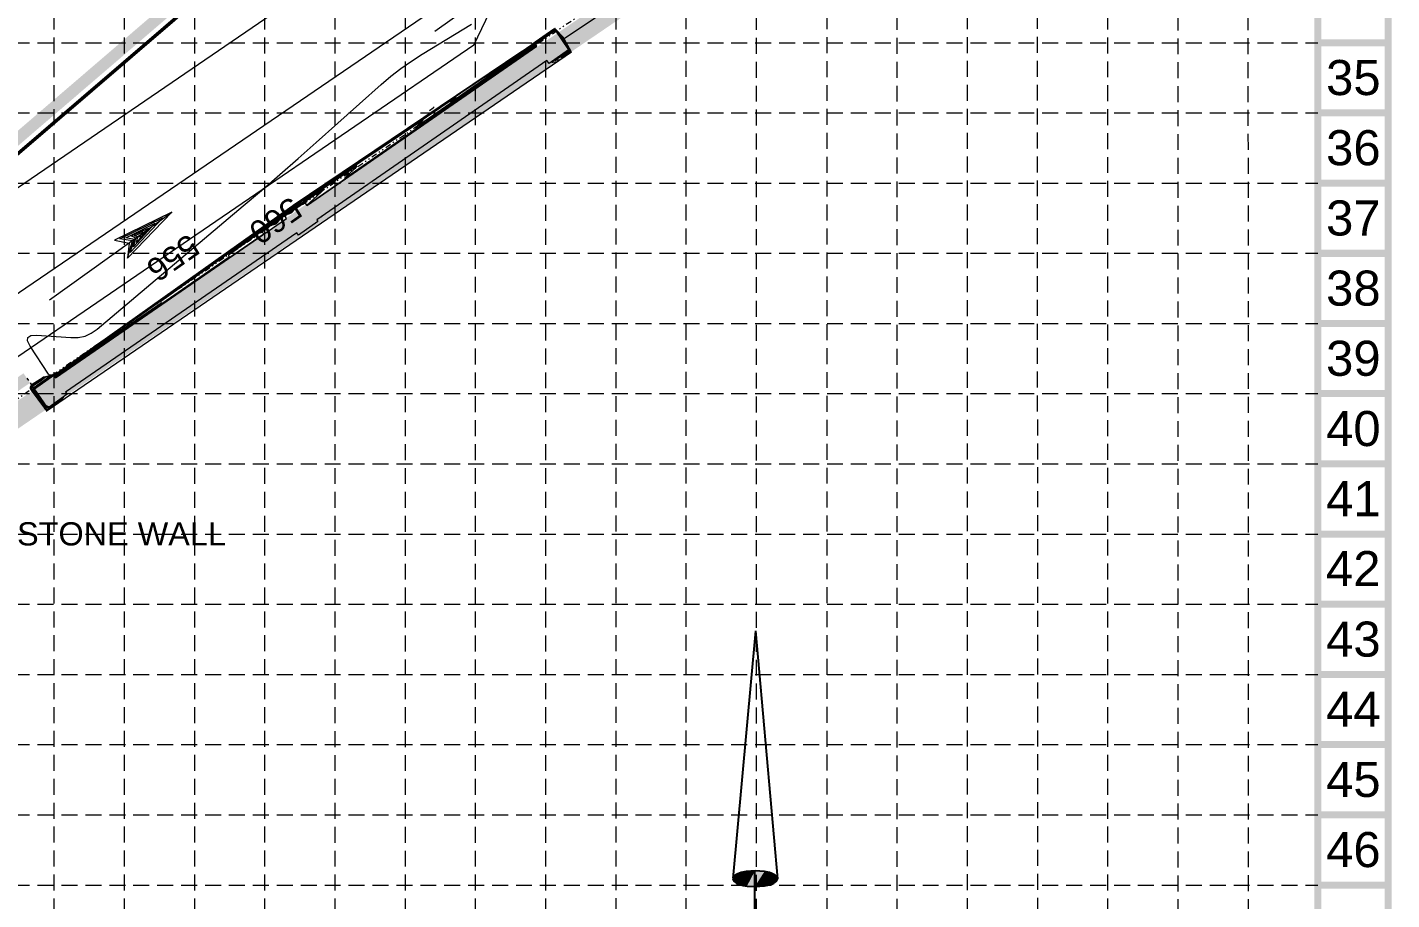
# Model space of a CAD drawing. Extents: x 9949 to 10192, y 9856 to 10244.
# Drawn here: x 10074.4 to 10192, y 9957.5 to 10032.7 of the extents above; entities that cross this region are included whole.
import ezdxf
from ezdxf.enums import TextEntityAlignment as Align

# ---------------------------------------------------------------- set-up
doc = ezdxf.new("R2010")
doc.units = 0
doc.header["$MEASUREMENT"] = 0
for name, pattern in [('DASHED', [0.75, 0.5, -0.25]), ('DIVIDE', [1.25, 0.5, -0.25, 0, -0.25, 0, -0.25]), ('HIDDEN', [0.375, 0.25, -0.125])]:
    doc.linetypes.add(name, pattern=pattern)
doc.layers.get('0').update_dxf_attribs({"lineweight": 0})
for name, color, linetype, lineweight in [('21', 7, 'Continuous', 0), ('27', 7, 'Continuous', 0), ('29', 7, 'Continuous', 0), ('31', 7, 'Continuous', 0), ('33', 7, 'Continuous', 0), ('42', 7, 'Continuous', 0), ('47', 7, 'Continuous', 0), ('6', 7, 'Continuous', 0), ('60', 7, 'Continuous', 0), ('7', 7, 'Continuous', 0)]:
    doc.layers.add(name, color=color, linetype=linetype, lineweight=lineweight)
for name, color, linetype in [('BASE', 7, 'Continuous'), ('GRID', 254, 'HIDDEN'), ('LIMITS OF DISTURBANCE', 1, 'DASHED'), ('NARROW', 7, 'Continuous')]:
    doc.layers.add(name, color=color, linetype=linetype)
doc.styles.get("Standard").update_dxf_attribs({"font": 'ARIAL.TTF'})

# ---------------------------------------------------------------- blocks, each defined once
blk = doc.blocks.new('North Arrow')
at = {"layer": 'NARROW'}
for p, q in [((32.43, 3.06), (32.43, 4.63)), ((0, 0), (22.36, 2)), ((28.77, -2.09), (34.02, 2.32)), ((36.18, 2.33), (30.46, 2.33)), ((36.16, 2.32), (31.04, -2.09)), ((39.1, 0.01), (59.96, 2.11)), ((0, 0), (22.33, -2.02)), ((31.2, -0.05), (21.66, -0.05)), ((21.66, -0.05), (21.66, -0.05)), ((57.45, -0.05), (33.41, -0.05)), ((59.83, -2.14), (39.04, -0.01)), ((57.69, -0.03), (57.77, -0.01)), ((57.77, -0.05), (57.69, -0.03)), ((28.77, -2.09), (34.95, -2.09)), ((32.43, -4.26), (32.43, -2.8))]:
    blk.add_line(p, q, dxfattribs=at)
blk.add_lwpolyline([(22.36, -2.03), (22.59, -1.93, 0.091577), (22.87, -1.44, 0.048306), (23.03, -0.75), (23.07, -0.01), (23.01, 0.82, 0.048306), (22.87, 1.42, 0.091577), (22.59, 1.91), (22.36, 2.01), (22.14, 1.91, 0.091577), (21.86, 1.42, 0.048306), (21.72, 0.82), (21.66, -0.01), (21.72, -0.83, 0.048306), (21.86, -1.44, 0.091577), (22.14, -1.93)], format="xyb", close=True, dxfattribs=at)
for points in [[(57.46, -0.03), (57.44, 0.08, -0.066818), (57.67, 0.47, -0.03073), (58.01, 0.84), (58.52, 1.29), (59.07, 1.7, -0.03073), (59.5, 1.95, -0.066818), (59.93, 2.1), (60.04, 2.06)], [(60.04, 2.06), (60.05, 1.95, -0.066818), (59.82, 1.56, -0.03073), (59.43, 1.14), (58.97, 0.74), (58.42, 0.33, -0.03073), (57.99, 0.08, -0.036692), (57.76, -0.02)], [(57.46, -0.04), (57.44, -0.15, 0.066818), (57.67, -0.54, 0.03073), (58.01, -0.9), (58.52, -1.36), (59.07, -1.77, 0.03073), (59.5, -2.02, 0.066818), (59.93, -2.17), (60.04, -2.13)], [(60.04, -2.13), (60.05, -2.01, 0.066818), (59.82, -1.63, 0.03073), (59.43, -1.2), (58.97, -0.8), (58.42, -0.4, 0.03073), (57.99, -0.15, 0.036692), (57.76, -0.05)]]:
    blk.add_lwpolyline(points, format="xyb", dxfattribs=at)
for centre, start, end in [((30.46, 3.86), 178.8769, 270), ((34.95, -3.62), 358.8769, 90)]:
    blk.add_arc(centre, 1.53, start, end, dxfattribs=at)
for points in [[(23.07, -0.05), (21.72, 0.82), (23.02, 0.75), (21.85, 1.42)], [(23.02, 0.75), (21.85, 1.42), (22.87, 1.44), (22.14, 1.91)], [(22.87, 1.44), (22.14, 1.91), (22.59, 1.91), (22.36, 2)], [(31.05, -2.09), (36.15, 2.36), (28.75, -2.06), (34.01, 2.36)], [(58.26, 1.07), (58.73, 0.57), (58.52, 1.3), (59.05, 0.81)], [(58.52, 1.3), (59.05, 0.81), (58.7, 1.42), (59.26, 0.99)], [(59.26, 1), (58.69, 1.42), (59.45, 1.15), (59, 1.65)], [(59.45, 1.15), (59, 1.65), (59.62, 1.34), (59.28, 1.82)], [(59.62, 1.34), (59.28, 1.82), (59.81, 1.55), (59.49, 1.95)], [(59.81, 1.55), (59.49, 1.95), (59.93, 1.73), (59.69, 2.04)], [(59.93, 1.73), (59.69, 2.04), (60.05, 1.94), (59.93, 2.1)], [(60.05, 1.94), (59.93, 2.1), (60.04, 2.06)], [(23.03, -0.76), (21.67, -0.05), (23.07, -0.05), (21.72, 0.82)], [(57.44, 0.08), (57.7, -0.01), (57.5, 0.21), (57.77, -0.01)], [(57.45, -0.04), (57.69, -0.02), (57.44, 0.08), (57.7, -0.01)], [(57.5, 0.21), (57.77, -0.01), (57.6, 0.39), (57.94, 0.06)], [(57.6, 0.39), (57.94, 0.06), (57.68, 0.5), (58.07, 0.13)], [(57.68, 0.5), (58.07, 0.13), (57.84, 0.66), (58.29, 0.26)], [(57.84, 0.66), (58.29, 0.26), (58.03, 0.86), (58.52, 0.41)], [(58.03, 0.86), (58.52, 0.41), (58.26, 1.07), (58.73, 0.57)], [(22.87, -1.44), (21.72, -0.87), (23.03, -0.76), (21.67, -0.05)], [(22.58, -1.93), (21.86, -1.45), (22.87, -1.44), (21.72, -0.87)], [(57.44, -0.14), (57.69, -0.02), (57.45, -0.04), (57.69, -0.02)], [(57.46, -0.19), (57.7, -0.03), (57.44, -0.14), (57.69, -0.02)], [(57.53, -0.33), (57.76, -0.05), (57.46, -0.19), (57.7, -0.03)], [(57.63, -0.48), (57.9, -0.1), (57.53, -0.33), (57.76, -0.05)], [(57.78, -0.66), (58.09, -0.2), (57.63, -0.48), (57.9, -0.1)], [(57.97, -0.87), (58.34, -0.35), (57.78, -0.66), (58.09, -0.2)], [(58.24, -1.11), (58.61, -0.54), (57.97, -0.87), (58.34, -0.35)], [(58.61, -1.43), (58.93, -0.77), (58.24, -1.11), (58.61, -0.54)], [(58.91, -1.64), (59.2, -1), (58.61, -1.43), (58.93, -0.77)], [(59.12, -1.79), (59.57, -1.36), (58.92, -1.65), (59.2, -1.01)], [(59.54, -1.32), (59.41, -1.18), (59.21, -1.01)], [(22.36, -2.01), (22.14, -1.93), (22.58, -1.93), (21.86, -1.45)], [(59.35, -1.93), (59.81, -1.62), (59.12, -1.79), (59.57, -1.36)], [(59.58, -2.05), (59.93, -1.79), (59.35, -1.93), (59.81, -1.62)], [(59.78, -2.13), (60.05, -2.01), (59.58, -2.05), (59.93, -1.79)], [(59.92, -2.17), (60.04, -2.13), (59.78, -2.13), (60.05, -2.01)]]:
    blk.add_solid(points, dxfattribs=at)

msp = doc.modelspace()

# ---------------------------------------------------------------- linework, layer by layer
at = {"color": 7, "linetype": 'DIVIDE', "lineweight": 0}
msp.add_lwpolyline([(10143.74, 10098.17), (10128.24, 10211.01), (10121.48, 10200.93, -0.059597), (10000.11, 10060.35), (10000.06, 9999.92, -0.255205), (10040.63, 9978.21), (10156.99, 10057.62), (10143.74, 10098.17)], format="xyb", dxfattribs=at)
at = {"layer": '21', "color": 7, "linetype": 'Continuous', "lineweight": 0}
msp.add_lwpolyline([(10120.69, 10031.76), (10157.13, 10056.22)], dxfattribs=at)
at = {"layer": '27', "color": 7, "linetype": 'DASHED', "lineweight": 0}
msp.add_line((10074.95, 10001.63), (10074.39, 10002.46), dxfattribs=at)
at = {"layer": '29', "color": 252, "linetype": 'Continuous', "lineweight": 0}
msp.add_lwpolyline([(10076.18, 9999.88), (10075.02, 10001.52), (10076.69, 10002.71), (10076.85, 10002.48), (10096.76, 10016.21), (10096.62, 10016.44), (10098.31, 10017.61), (10098.5, 10017.34), (10118.35, 10031.1), (10118.24, 10031.27), (10119.93, 10032.46), (10121.08, 10030.77), (10119.4, 10029.59), (10119.21, 10029.86), (10099.36, 10016.11), (10099.46, 10015.96), (10097.8, 10014.78), (10097.64, 10014.99), (10077.71, 10001.25), (10077.84, 10001.07)], close=True, dxfattribs=at)
msp.add_lwpolyline([(10076.18, 9999.88), (10075.02, 10001.52), (10076.69, 10002.71), (10076.91, 10002.53), (10096.76, 10016.21), (10096.62, 10016.44), (10098.31, 10017.61), (10098.56, 10017.38), (10118.35, 10031.1), (10118.24, 10031.27), (10119.93, 10032.46), (10121.08, 10030.77)], dxfattribs=at)
at = {"layer": '31', "color": 7, "linetype": 'Continuous', "lineweight": 0}
for p, q in [((10095.53, 10033.84), (10022.82, 9984.22)), ((10112.91, 10031.17), (10114.64, 10034.78)), ((10112.91, 10031.17), (10033.99, 9977.31))]:
    msp.add_line(p, q, dxfattribs=at)
msp.add_arc((10107.4, 10028.02), 3, 304.3144, 313.8742, dxfattribs=at)
at = {"layer": '33', "color": 7, "linetype": 'Continuous', "lineweight": 30, "const_width": 0.3}
msp.add_lwpolyline([(10053.11, 10004.23), (10125.19, 10066.11), (10090.02, 10107.08), (10017.94, 10045.21)], close=True, dxfattribs=at)
at = {"layer": '33', "color": 7, "linetype": 'Continuous', "lineweight": 30, "const_width": 1}
msp.add_lwpolyline([(10118.79, 10072.03), (10091.87, 10103.39), (10071.95, 10086.3), (10067.72, 10086.62), (10061.84, 10081.57), (10061.52, 10077.34), (10022.82, 10044.13), (10030.63, 10035.02), (10029.11, 10033.72), (10038.23, 10023.09), (10038.99, 10023.75), (10045.4, 10016.28), (10053.74, 10023.45), (10062.32, 10013.46), (10098.11, 10044.18), (10093.12, 10049.99), (10118.79, 10072.03)], dxfattribs=at)
at = {"layer": '42', "color": 7, "linetype": 'Continuous', "lineweight": 0}
msp.add_line((10052.51, 9995.39), (10145.96, 10059.18), dxfattribs=at)
at = {"layer": '47', "color": 253, "linetype": 'Continuous', "lineweight": 0}
for p, q in [((10109.54, 10032.38), (10120.09, 10039.94)), ((10076.32, 10009.22), (10086.87, 10016.78)), ((10086.87, 10016.78), (10081.91, 10014.36)), ((10082.38, 10014.46), (10086.09, 10016.28)), ((10083.03, 10012.8), (10086.87, 10016.78)), ((10086.09, 10016.28), (10083.28, 10013.28)), ((10082.89, 10014.57), (10085.44, 10015.82)), ((10083.37, 10014.72), (10084.86, 10015.4)), ((10085.44, 10015.82), (10083.56, 10013.77)), ((10083.66, 10014.73), (10084.4, 10015.07)), ((10084.86, 10015.4), (10083.82, 10014.16)), ((10084.4, 10015.07), (10084.04, 10014.61)), ((10081.91, 10014.36), (10083.18, 10014.1)), ((10083.48, 10014.3), (10082.38, 10014.46)), ((10083.64, 10014.42), (10082.89, 10014.57)), ((10083.03, 10012.8), (10083.48, 10014.3)), ((10083.18, 10014.1), (10083.03, 10012.8)), ((10083.28, 10013.28), (10083.64, 10014.42)), ((10083.77, 10014.52), (10083.37, 10014.72)), ((10083.56, 10013.77), (10083.77, 10014.52)), ((10083.93, 10014.63), (10083.66, 10014.73)), ((10083.82, 10014.16), (10083.93, 10014.63)), ((10084.04, 10014.61), (10083.95, 10014.74))]:
    msp.add_line(p, q, dxfattribs=at)
at = {"layer": '6', "color": 35, "linetype": 'Continuous', "lineweight": 0}
for points in [[(10121.25, 10030.54), (10121.23, 10030.53), (10121.22, 10030.53), (10121.22, 10030.53), (10121.22, 10030.53), (10121.22, 10030.54), (10121.28, 10030.58), (10121.29, 10030.59), (10121.3, 10030.6), (10121.3, 10030.61), (10121.29, 10030.62), (10120.73, 10031.67), (10120.72, 10031.69), (10120.71, 10031.7), (10120.7, 10031.72), (10120.7, 10031.73), (10120.66, 10031.78), (10120.66, 10031.79), (10120.65, 10031.8), (10120.64, 10031.81), (10120.63, 10031.82), (10119.93, 10032.59), (10119.92, 10032.6), (10119.91, 10032.6), (10119.9, 10032.6), (10119.89, 10032.6), (10119.85, 10032.57), (10119.84, 10032.56), (10119.83, 10032.56), (10119.82, 10032.55), (10119.81, 10032.54), (10117.9, 10031.22), (10117.9, 10031.22), (10117.9, 10031.22), (10117.9, 10031.22), (10117.9, 10031.22), (10117.9, 10031.22), (10117.9, 10031.22), (10117.9, 10031.22), (10117.9, 10031.22), (10117.9, 10031.21), (10116.99, 10030.58), (10116.98, 10030.57), (10116.98, 10030.57), (10116.98, 10030.57), (10116.99, 10030.58), (10117.03, 10030.62), (10117.04, 10030.63), (10117.04, 10030.63), (10117.03, 10030.63), (10117.03, 10030.62), (10097.34, 10017.35), (10097.32, 10017.34), (10097.31, 10017.33), (10097.3, 10017.32), (10097.28, 10017.31), (10097.24, 10017.28), (10097.23, 10017.27), (10097.22, 10017.27), (10097.21, 10017.26), (10097.2, 10017.25), (10077.15, 10002.99), (10077.15, 10002.99), (10077.15, 10002.99), (10077.15, 10002.99), (10077.15, 10002.99), (10077.15, 10002.99), (10077.15, 10002.99), (10077.15, 10002.99), (10077.15, 10002.99), (10077.15, 10002.99), (10076.87, 10002.8), (10076.87, 10002.8), (10076.87, 10002.8), (10076.87, 10002.8), (10076.87, 10002.8), (10076.86, 10002.8), (10076.86, 10002.8), (10076.86, 10002.8), (10076.86, 10002.8), (10076.86, 10002.8), (10076.48, 10002.71), (10076.41, 10002.7), (10076.34, 10002.72), (10076.28, 10002.75), (10076.23, 10002.81), (10074.64, 10005.21), (10074.42, 10005.66), (10074.44, 10005.97), (10074.7, 10006.13), (10075.19, 10006.16), (10078.17, 10005.95), (10078.79, 10005.97), (10079.38, 10006.09), (10079.92, 10006.34), (10080.43, 10006.69), (10093.02, 10017.31), (10094.61, 10018.65), (10096.18, 10020.01), (10097.75, 10021.39), (10099.31, 10022.77), (10104.91, 10027.77), (10105.75, 10028.49), (10106.62, 10029.16), (10107.52, 10029.8), (10108.46, 10030.39), (10112.71, 10032.97)], [(10121.06, 10030.41), (10120.98, 10030.39), (10120.96, 10030.39), (10120.96, 10030.39), (10120.96, 10030.4), (10120.97, 10030.41), (10121.18, 10030.56), (10121.22, 10030.59), (10121.24, 10030.63), (10121.24, 10030.67), (10121.22, 10030.72), (10120.83, 10031.46), (10120.8, 10031.51), (10120.77, 10031.56), (10120.74, 10031.61), (10120.7, 10031.66), (10120.59, 10031.83), (10120.56, 10031.86), (10120.54, 10031.9), (10120.51, 10031.93), (10120.48, 10031.96), (10119.99, 10032.5), (10119.95, 10032.54), (10119.91, 10032.55), (10119.86, 10032.55), (10119.82, 10032.52), (10119.66, 10032.41), (10119.62, 10032.39), (10119.59, 10032.36), (10119.56, 10032.34), (10119.52, 10032.32), (10117.96, 10031.24), (10117.96, 10031.23), (10117.96, 10031.23), (10117.96, 10031.23), (10117.96, 10031.22), (10117.97, 10031.2), (10117.97, 10031.2), (10117.97, 10031.2), (10117.97, 10031.2), (10117.97, 10031.19), (10114, 10028.44), (10113.95, 10028.41), (10113.94, 10028.4), (10113.95, 10028.41), (10113.99, 10028.45), (10114.17, 10028.62), (10114.19, 10028.65), (10114.2, 10028.66), (10114.19, 10028.65), (10114.16, 10028.63), (10097.56, 10017.44), (10097.51, 10017.41), (10097.46, 10017.37), (10097.41, 10017.34), (10097.36, 10017.3), (10097.2, 10017.19), (10097.16, 10017.17), (10097.13, 10017.14), (10097.09, 10017.12), (10097.06, 10017.09), (10080.07, 10005.01), (10080.07, 10005.01), (10080.07, 10005.01), (10080.07, 10005), (10080.07, 10005), (10080.08, 10004.98), (10080.09, 10004.98), (10080.09, 10004.97), (10080.08, 10004.97), (10080.08, 10004.97), (10076.88, 10002.75), (10076.87, 10002.75), (10076.86, 10002.75), (10076.86, 10002.75), (10076.86, 10002.76), (10076.84, 10002.78), (10076.84, 10002.78), (10076.84, 10002.78), (10076.83, 10002.78), (10076.83, 10002.78), (10075.85, 10002.55), (10075.81, 10002.54), (10075.77, 10002.53), (10075.74, 10002.51), (10075.7, 10002.49), (10075.6, 10002.41), (10075.57, 10002.39), (10075.55, 10002.38), (10075.53, 10002.36), (10075.5, 10002.35), (10074.82, 10001.9), (10074.7, 10001.8), (10074.65, 10001.69), (10074.66, 10001.57), (10074.73, 10001.43), (10075.88, 9999.88), (10075.9, 9999.85), (10075.92, 9999.82), (10075.94, 9999.79), (10075.96, 9999.77), (10076.02, 9999.68), (10076.03, 9999.66), (10076.05, 9999.65), (10076.07, 9999.66), (10076.08, 9999.67), (10076.21, 9999.75), (10076.22, 9999.76), (10076.22, 9999.76), (10076.22, 9999.76), (10076.21, 9999.75), (10076.17, 9999.7)], [(10120.88, 10030.28), (10120.73, 10030.26), (10120.7, 10030.25), (10120.69, 10030.26), (10120.7, 10030.27), (10120.72, 10030.28), (10121.08, 10030.54), (10121.15, 10030.6), (10121.18, 10030.66), (10121.18, 10030.74), (10121.15, 10030.82), (10120.92, 10031.24), (10120.87, 10031.33), (10120.82, 10031.42), (10120.77, 10031.51), (10120.71, 10031.59), (10120.52, 10031.88), (10120.47, 10031.94), (10120.43, 10032), (10120.38, 10032.05), (10120.33, 10032.11), (10120.04, 10032.43), (10119.98, 10032.48), (10119.91, 10032.51), (10119.84, 10032.5), (10119.76, 10032.46), (10119.48, 10032.26), (10119.41, 10032.21), (10119.35, 10032.17), (10119.29, 10032.13), (10119.23, 10032.08), (10118.02, 10031.25), (10118.01, 10031.24), (10118.01, 10031.24), (10118.01, 10031.23), (10118.01, 10031.22), (10118.03, 10031.19), (10118.03, 10031.19), (10118.03, 10031.18), (10118.03, 10031.18), (10118.03, 10031.17), (10111.01, 10026.29), (10110.93, 10026.24), (10110.9, 10026.23), (10110.92, 10026.25), (10110.99, 10026.32), (10111.3, 10026.61), (10111.35, 10026.66), (10111.37, 10026.68), (10111.34, 10026.67), (10111.29, 10026.64), (10097.78, 10017.53), (10097.7, 10017.47), (10097.61, 10017.41), (10097.52, 10017.35), (10097.44, 10017.3), (10097.16, 10017.1), (10097.1, 10017.06), (10097.04, 10017.02), (10096.98, 10016.97), (10096.92, 10016.93), (10083, 10007.03), (10082.99, 10007.03), (10082.99, 10007.02), (10082.99, 10007.01), (10082.99, 10007), (10083.02, 10006.97), (10083.02, 10006.96), (10083.02, 10006.96), (10083.02, 10006.95), (10083.01, 10006.94), (10076.88, 10002.71), (10076.87, 10002.7), (10076.86, 10002.7), (10076.85, 10002.71), (10076.85, 10002.72), (10076.82, 10002.76), (10076.82, 10002.76), (10076.81, 10002.77), (10076.8, 10002.77), (10076.79, 10002.77), (10076.1, 10002.61), (10076.02, 10002.58), (10075.94, 10002.55), (10075.86, 10002.51), (10075.79, 10002.47), (10075.56, 10002.3), (10075.51, 10002.27), (10075.46, 10002.23), (10075.41, 10002.2), (10075.36, 10002.16), (10074.83, 10001.83), (10074.75, 10001.75), (10074.71, 10001.66), (10074.71, 10001.57), (10074.77, 10001.47), (10075.67, 10000.25), (10075.71, 10000.18), (10075.76, 10000.12), (10075.81, 10000.05), (10075.85, 9999.99), (10076, 9999.77), (10076.04, 9999.74), (10076.08, 9999.72), (10076.12, 9999.72), (10076.16, 9999.74), (10076.46, 9999.96), (10076.48, 9999.97), (10076.49, 9999.97), (10076.48, 9999.97), (10076.47, 9999.95), (10076.36, 9999.83)], [(10120.69, 10030.15), (10120.48, 10030.12), (10120.45, 10030.11), (10120.43, 10030.12), (10120.44, 10030.13), (10120.46, 10030.15), (10121.04, 10030.56), (10121.1, 10030.62), (10121.14, 10030.69), (10121.14, 10030.77), (10121.11, 10030.86), (10120.95, 10031.16), (10120.91, 10031.22), (10120.88, 10031.28), (10120.84, 10031.34), (10120.8, 10031.4), (10120.43, 10031.95), (10120.37, 10032.02), (10120.32, 10032.09), (10120.26, 10032.16), (10120.2, 10032.23), (10120, 10032.45), (10119.96, 10032.49), (10119.91, 10032.5), (10119.87, 10032.5), (10119.82, 10032.47), (10119.32, 10032.13), (10119.22, 10032.05), (10119.11, 10031.98), (10119.01, 10031.9), (10118.9, 10031.83), (10118.08, 10031.26), (10118.07, 10031.25), (10118.07, 10031.24), (10118.07, 10031.23), (10118.07, 10031.22), (10118.1, 10031.18), (10118.1, 10031.17), (10118.1, 10031.16), (10118.1, 10031.16), (10118.09, 10031.15), (10108.02, 10024.15), (10107.9, 10024.07), (10107.86, 10024.05), (10107.88, 10024.09), (10107.99, 10024.19), (10108.44, 10024.61), (10108.51, 10024.68), (10108.53, 10024.71), (10108.5, 10024.7), (10108.42, 10024.64), (10098, 10017.62), (10097.88, 10017.54), (10097.76, 10017.45), (10097.64, 10017.37), (10097.52, 10017.29), (10097.12, 10017.01), (10097.03, 10016.95), (10096.95, 10016.89), (10096.86, 10016.83), (10096.78, 10016.77), (10085.93, 10009.06), (10085.91, 10009.04), (10085.91, 10009.03), (10085.91, 10009.02), (10085.92, 10009), (10085.95, 10008.96), (10085.96, 10008.95), (10085.96, 10008.94), (10085.96, 10008.93), (10085.95, 10008.92), (10076.89, 10002.67), (10076.88, 10002.66), (10076.86, 10002.66), (10076.85, 10002.66), (10076.84, 10002.68), (10076.8, 10002.74), (10076.79, 10002.75), (10076.78, 10002.75), (10076.77, 10002.76), (10076.76, 10002.75), (10076.29, 10002.64), (10076.19, 10002.62), (10076.1, 10002.58), (10076.01, 10002.53), (10075.92, 10002.48), (10075.53, 10002.2), (10075.45, 10002.14), (10075.37, 10002.08), (10075.28, 10002.03), (10075.2, 10001.97), (10074.85, 10001.74), (10074.79, 10001.69), (10074.76, 10001.64), (10074.77, 10001.57), (10074.8, 10001.5), (10075.46, 10000.62), (10075.53, 10000.51), (10075.61, 10000.41), (10075.68, 10000.31), (10075.75, 10000.21), (10075.99, 9999.87), (10076.04, 9999.81), (10076.1, 9999.78), (10076.17, 9999.79), (10076.24, 9999.82), (10076.71, 10000.16), (10076.74, 10000.18), (10076.75, 10000.19), (10076.75, 10000.17), (10076.72, 10000.14), (10076.56, 9999.97)], [(10120.32, 10029.9), (10119.98, 10029.84), (10119.93, 10029.84), (10119.91, 10029.84), (10119.92, 10029.87), (10119.96, 10029.9), (10121.06, 10030.68), (10121.09, 10030.71), (10121.11, 10030.74), (10121.11, 10030.77), (10121.09, 10030.81), (10121.02, 10030.94), (10121.01, 10030.97), (10120.99, 10031), (10120.97, 10031.03), (10120.95, 10031.05), (10120.15, 10032.23), (10120.13, 10032.26), (10120.1, 10032.3), (10120.08, 10032.33), (10120.05, 10032.36), (10119.96, 10032.46), (10119.94, 10032.47), (10119.92, 10032.48), (10119.9, 10032.48), (10119.88, 10032.47), (10118.78, 10031.69), (10118.71, 10031.64), (10118.64, 10031.59), (10118.56, 10031.54), (10118.49, 10031.49), (10118.2, 10031.29), (10118.18, 10031.27), (10118.17, 10031.26), (10118.17, 10031.24), (10118.18, 10031.22), (10118.22, 10031.15), (10118.23, 10031.14), (10118.23, 10031.13), (10118.23, 10031.12), (10118.21, 10031.11), (10102.04, 10019.86), (10101.85, 10019.74), (10101.78, 10019.71), (10101.82, 10019.77), (10101.99, 10019.93), (10102.72, 10020.6), (10102.83, 10020.71), (10102.86, 10020.76), (10102.81, 10020.74), (10102.68, 10020.65), (10098.45, 10017.8), (10098.25, 10017.67), (10098.06, 10017.54), (10097.86, 10017.4), (10097.67, 10017.27), (10097.04, 10016.83), (10096.9, 10016.74), (10096.77, 10016.64), (10096.64, 10016.55), (10096.5, 10016.45), (10091.78, 10013.09), (10091.76, 10013.08), (10091.75, 10013.06), (10091.75, 10013.04), (10091.76, 10013.01), (10091.82, 10012.93), (10091.83, 10012.92), (10091.84, 10012.9), (10091.83, 10012.89), (10091.82, 10012.88), (10076.91, 10002.58), (10076.88, 10002.56), (10076.86, 10002.56), (10076.84, 10002.57), (10076.82, 10002.6), (10076.76, 10002.69), (10076.75, 10002.71), (10076.73, 10002.72), (10076.71, 10002.73), (10076.69, 10002.72), (10076.49, 10002.68), (10076.45, 10002.67), (10076.41, 10002.65), (10076.37, 10002.63), (10076.34, 10002.61), (10075.28, 10001.85), (10075.23, 10001.82), (10075.18, 10001.79), (10075.14, 10001.75), (10075.09, 10001.72), (10074.94, 10001.62), (10074.91, 10001.6), (10074.9, 10001.58), (10074.9, 10001.55), (10074.92, 10001.52), (10075.18, 10001.16), (10075.24, 10001.08), (10075.3, 10001), (10075.35, 10000.93), (10075.41, 10000.85), (10075.92, 10000.12), (10076.03, 9999.99), (10076.16, 9999.94), (10076.3, 9999.95), (10076.45, 10000.03), (10077.2, 10000.57), (10077.26, 10000.6), (10077.28, 10000.61), (10077.27, 10000.59), (10077.23, 10000.54), (10076.94, 10000.23)], [(10098.91, 10017.63), (10118.26, 10031.08), (10118.28, 10031.09), (10118.29, 10031.11), (10118.29, 10031.13), (10118.28, 10031.16), (10118.23, 10031.24), (10118.22, 10031.25), (10118.22, 10031.27), (10118.23, 10031.28), (10118.24, 10031.29), (10118.35, 10031.37), (10118.37, 10031.38), (10118.4, 10031.4), (10118.42, 10031.42), (10118.44, 10031.43), (10119.9, 10032.46), (10119.91, 10032.46), (10119.93, 10032.47), (10119.94, 10032.46), (10119.95, 10032.45), (10119.98, 10032.41), (10119.99, 10032.41), (10120, 10032.4), (10120, 10032.39), (10120.01, 10032.38), (10121.03, 10030.89), (10121.04, 10030.88), (10121.05, 10030.86), (10121.05, 10030.85), (10121.06, 10030.83), (10121.09, 10030.78), (10121.09, 10030.77), (10121.09, 10030.76), (10121.09, 10030.75), (10121.08, 10030.74), (10119.71, 10029.77), (10119.65, 10029.73), (10119.64, 10029.71), (10119.67, 10029.7), (10119.73, 10029.7), (10120.13, 10029.77)], [(10098.49, 10017.35), (10099.7, 10018.46), (10099.9, 10018.65), (10099.95, 10018.72), (10099.86, 10018.69), (10099.64, 10018.55), (10098.64, 10017.87), (10098.42, 10017.73), (10098.21, 10017.58), (10097.99, 10017.43), (10097.78, 10017.29), (10097.01, 10016.75), (10096.85, 10016.63), (10096.68, 10016.52), (10096.52, 10016.4), (10096.35, 10016.29), (10094.7, 10015.12), (10094.68, 10015.09), (10094.67, 10015.07), (10094.67, 10015.04), (10094.69, 10015.02), (10094.76, 10014.92), (10094.77, 10014.9), (10094.77, 10014.88), (10094.77, 10014.87), (10094.75, 10014.85), (10076.92, 10002.53), (10076.89, 10002.52), (10076.86, 10002.52), (10076.83, 10002.53), (10076.81, 10002.56), (10076.73, 10002.69), (10076.72, 10002.7), (10076.7, 10002.71), (10076.69, 10002.71), (10076.67, 10002.71), (10076.6, 10002.7), (10076.58, 10002.69), (10076.57, 10002.69), (10076.56, 10002.68), (10076.54, 10002.67), (10075.13, 10001.66), (10075.11, 10001.65), (10075.09, 10001.64), (10075.07, 10001.62), (10075.05, 10001.61), (10074.99, 10001.57), (10074.98, 10001.56), (10074.97, 10001.55), (10074.97, 10001.53), (10074.98, 10001.52), (10075.09, 10001.37), (10075.12, 10001.33), (10075.14, 10001.3), (10075.17, 10001.27), (10075.19, 10001.23), (10075.87, 10000.26), (10076.02, 10000.1), (10076.19, 10000.02), (10076.37, 10000.04), (10076.57, 10000.14), (10077.45, 10000.77), (10077.52, 10000.81), (10077.55, 10000.82), (10077.53, 10000.8), (10077.48, 10000.74), (10077.13, 10000.36)], [(10099.77, 10016.4), (10099.79, 10016.41), (10099.8, 10016.41), (10099.8, 10016.41), (10099.8, 10016.41), (10099.8, 10016.4), (10099.36, 10016.11)]]:
    msp.add_lwpolyline(points, dxfattribs=at)
at = {"layer": '60', "color": 7, "linetype": 'Continuous', "lineweight": 0}
msp.add_line((10076.03, 9999.61), (10121.32, 10030.59), dxfattribs=at)
at = {"layer": 'BASE', "const_width": 0.605}
for points in [[(10191.74, 9855.84), (10191.74, 10243.25), (9949.61, 10243.25), (9949.61, 9855.84)], [(10185.69, 9861.89), (10185.69, 10237.19), (9955.67, 10237.19), (9955.67, 9861.89)]]:
    msp.add_lwpolyline(points, close=True, dxfattribs=at)
for points in [[(10191.74, 10031.38), (10185.69, 10031.38)], [(10191.74, 10025.33), (10185.69, 10025.33)], [(10191.74, 10019.28), (10185.69, 10019.28)], [(10191.74, 10013.22), (10185.69, 10013.22)], [(10191.74, 10007.17), (10185.69, 10007.17)], [(10191.74, 10001.12), (10185.69, 10001.12)], [(10191.74, 9995.06), (10185.69, 9995.06)], [(10191.74, 9989.01), (10185.69, 9989.01)], [(10191.74, 9982.96), (10185.69, 9982.96)], [(10191.74, 9976.9), (10185.69, 9976.9)], [(10191.74, 9970.85), (10185.69, 9970.85)], [(10191.74, 9964.8), (10185.69, 9964.8)], [(10191.74, 9958.74), (10185.69, 9958.74)]]:
    msp.add_lwpolyline(points, dxfattribs=at)
at = {"layer": 'GRID', "color": 252, "linetype": 'HIDDEN', "lineweight": 0, "ltscale": 5.5}
for p, q in [((10076.73, 9886.09), (10076.73, 10237.19)), ((10082.79, 9886.09), (10082.79, 10237.19)), ((10088.84, 9886.09), (10088.84, 10237.19)), ((10094.89, 9886.09), (10094.89, 10237.19)), ((10100.95, 9886.08), (10100.95, 10237.19)), ((10107, 9886.08), (10107, 10237.19)), ((10113.05, 9886.08), (10113.05, 10237.19)), ((10119.11, 9886.08), (10119.11, 10237.19)), ((10125.19, 9886.1), (10125.16, 10237.19)), ((10131.23, 9886.12), (10131.21, 10237.19)), ((10137.28, 9886.05), (10137.27, 10237.19)), ((10143.39, 9886.11), (10143.35, 10237.33)), ((10149.41, 9886.05), (10149.4, 10237.33)), ((10155.47, 9886.12), (10155.45, 10237.33)), ((10161.53, 9886.14), (10161.5, 10237.33)), ((10167.58, 9886.09), (10167.56, 10237.33)), ((10173.64, 9886.01), (10173.61, 10237.33)), ((10179.7, 9886.02), (10179.66, 10237.33)), ((9955.67, 10031.38), (10185.69, 10031.38)), ((9955.67, 10025.33), (10185.69, 10025.33)), ((9955.67, 10019.28), (10185.69, 10019.28)), ((9955.67, 10013.22), (10185.69, 10013.22)), ((9955.67, 10007.17), (10185.69, 10007.17)), ((9955.67, 10001.12), (10185.69, 10001.12)), ((9955.67, 9995.06), (10185.69, 9995.06)), ((9955.67, 9989.01), (10185.69, 9989.01)), ((9955.67, 9982.96), (10185.69, 9982.96)), ((9955.67, 9976.9), (10185.69, 9976.9)), ((9955.67, 9970.85), (10185.69, 9970.85)), ((9955.67, 9964.8), (10185.69, 9964.8)), ((9955.67, 9958.74), (10185.69, 9958.74))]:
    msp.add_line(p, q, dxfattribs=at)
at = {"layer": 'GRID', "color": 7, "linetype": 'Continuous', "lineweight": 0, "const_width": 1, "flags": 128}
msp.add_lwpolyline([(10036.02, 9976.28), (10074.36, 10002.46)], dxfattribs=at)
at = {"layer": 'LIMITS OF DISTURBANCE', "linetype": 'DASHED', "lineweight": 0, "ltscale": 20, "const_width": 2, "flags": 128}
msp.add_lwpolyline([(10155.87, 10055.36), (10032.45, 9971.27), (10031.14, 9973.25, 0.11858), (10019.95, 9983.66), (9997.43, 9990.52), (9998.38, 10001.82), (9998.6, 10060.81), (10025.81, 10086.74), (10041.84, 10103.64), (10063.15, 10127.41), (10083.94, 10152.73), (10109.94, 10187.91), (10128.48, 10213.87), (10141.12, 10126.09), (10143.78, 10126.5), (10147.24, 10099.02), (10162.4, 10051.11), (10158.01, 10050.08), (10156.4, 10055.74)], format="xyb", close=True, dxfattribs=at)

# ---------------------------------------------------------------- block references
at = {"layer": 'BASE', "xscale": 0.9562499999992724, "yscale": 0.9562499999992724, "zscale": 0.9562500000000362, "rotation": 270}
msp.add_blockref('North Arrow', (10137.18, 9980.67), dxfattribs=at)

# ---------------------------------------------------------------- texts
at = {"layer": '27', "color": 7, "linetype": 'Continuous', "lineweight": 0}
msp.add_text('PROPOSED STONE WALL', height=2, dxfattribs=at).set_placement((10074.22, 9989.03), align=Align.MIDDLE)
at = {"layer": '7', "color": 35, "linetype": 'Continuous', "lineweight": 0}
for s, p in [('560', (10095.81, 10016.03)), ('556', (10086.98, 10012.82))]:
    msp.add_text(s, height=2, rotation=215.1781, dxfattribs=at).set_placement(p, align=Align.MIDDLE)
at = {"layer": 'BASE'}
for s, p in [('35', (10188.74, 10028.38)), ('36', (10188.74, 10022.33)), ('37', (10188.74, 10016.27)), ('38', (10188.74, 10010.22)), ('39', (10188.74, 10004.17)), ('40', (10188.74, 9998.11)), ('41', (10188.74, 9992.06)), ('42', (10188.73, 9986.03)), ('43', (10188.74, 9979.95)), ('44', (10188.74, 9973.9)), ('45', (10188.74, 9967.85)), ('46', (10188.74, 9961.8))]:
    msp.add_text(s, height=3.027, dxfattribs=at).set_placement(p, align=Align.MIDDLE_CENTER)

doc.saveas('drawing.dxf')
